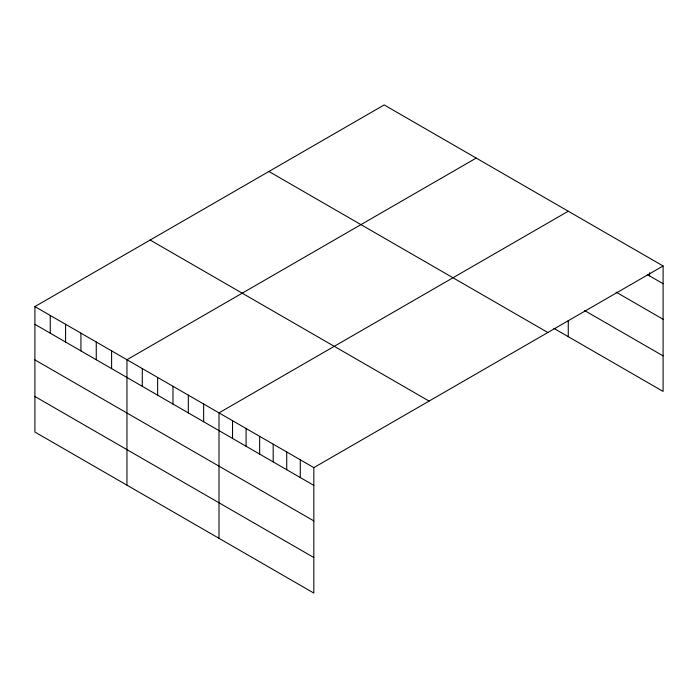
<?xml version="1.0" encoding="UTF-8"?>
<svg xmlns="http://www.w3.org/2000/svg" width="698" height="698" viewBox="0 0 698 698"><rect width="100%" height="100%" fill="white"/><g stroke="black" fill="none" stroke-linecap="round" stroke-linejoin="round"><path stroke-width="1.05" d="M34.9 306.579L313.83 467.625L313.83 593.064L34.9 432.027L34.9 306.579L384.17 104.936L663.1 265.973L663.1 391.421L553.828 328.33M476.219 158.08L126.949 359.723L126.949 485.171M568.268 211.215L218.998 412.867L218.998 538.315M313.83 467.625L663.1 265.973M647.744 274.846L663.1 283.711M616.133 292.139L663.1 319.256M584.523 310.505L663.1 355.875M268.913 171.481L547.843 332.518M150.157 240.042L429.087 401.08M34.9 324.326L313.83 485.363M34.9 359.871L313.83 520.909M34.9 396.49L313.83 557.528M649.55 272.761L649.55 275.893M568.268 320.513L568.268 336.663M300.28 459.799L300.28 477.545M286.73 451.981L286.73 469.719M273.188 444.155L273.188 461.901M259.639 436.337L259.639 454.075M246.089 428.511L246.089 446.258M232.539 420.693L232.539 438.431M203.65 404.011L203.65 421.749M188.312 395.155L188.312 412.893M172.973 386.299L172.973 404.037M157.626 377.444L157.626 395.181M142.287 368.579L142.287 386.326M111.601 350.867L111.601 368.614M96.263 342.011L96.263 359.749M80.924 333.155L80.924 350.893M65.586 324.3L65.586 342.037M50.239 315.444L50.239 333.182"/></g></svg>
